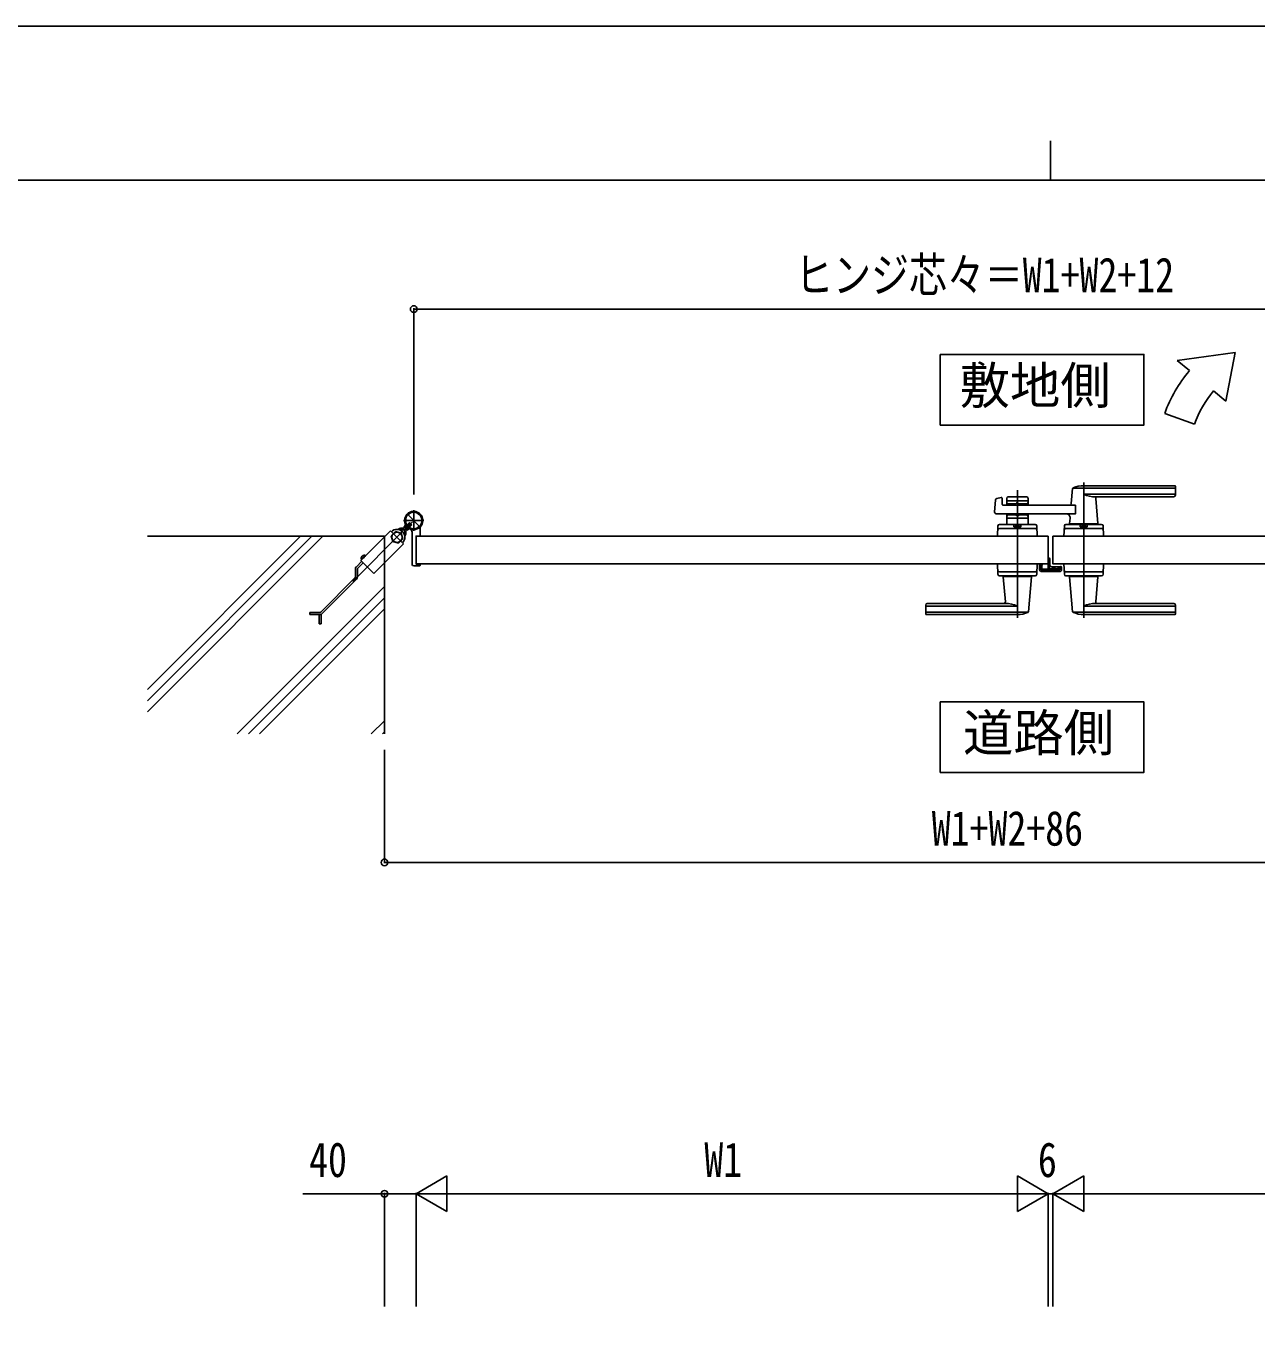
# Model space of a CAD drawing. Units: millimetres, scale not verified. Extents: x -4205 to 4205, y -2970 to 2970.
# Drawn here: x -1302 to 256, y 1319 to 2970 of the extents above; entities that cross this region are included whole.
import ezdxf
from ezdxf.enums import TextEntityAlignment as Align

# ---------------------------------------------------------------- set-up
doc = ezdxf.new("R2010")
doc.units = ezdxf.units.MM
doc.header["$LTSCALE"] = 10
for name, color, linetype in [('0-2_USER1', 3, 'Continuous'), ('0-3_YKK_12', 2, 'Continuous'), ('0-4_YKK_13', 4, 'Continuous'), ('0-5_YKK_A1', 4, 'Continuous'), ('0-6_YKK_D', 6, 'Continuous'), ('0-7_YKK_ZWAK', 7, 'Continuous')]:
    doc.layers.add(name, color=color, linetype=linetype)
doc.styles.add('ＭＳ ゴシック', font='')
doc.styles.get('ＭＳ ゴシック').set_extended_font_data('MS Gothic')

msp = doc.modelspace()

# ---------------------------------------------------------------- linework, layer by layer
at = {"layer": '0-2_USER1'}
for points in [[(-144.51, 2554.58), (-144.51, 2465.33), (113.09, 2465.33), (113.09, 2554.58)], [(-144.51, 2115.14), (-144.51, 2025.89), (113.09, 2025.89), (113.09, 2115.14)]]:
    msp.add_lwpolyline(points, close=True, dxfattribs=at)
at = {"layer": '0-3_YKK_12'}
for p, q in [((-46.98, 2221.55), (-46.98, 2383.1)), ((37.02, 2392.55), (37.02, 2221.55))]:
    msp.add_line(p, q, dxfattribs=at)
at = {"layer": '0-4_YKK_13'}
for p, q in [((-7.93, 2319.55), (-7.98, 2319.55)), ((-7.93, 2297.35), (-7.93, 2319.55)), ((-7.43, 2297.35), (-7.93, 2297.35)), ((-7.93, 2294.85), (-7.93, 2290.55)), ((-5.93, 2288.15), (-5.93, 2295.85)), ((-18.83, 2289.55), (-18.83, 2282.14)), ((-17.33, 2289.55), (-18.83, 2289.55)), ((-16.84, 2280.14), (6.98, 2280.14)), ((-2.93, 2286.15), (-3.93, 2286.15)), ((6.87, 2286.1), (-2.43, 2286.1)), ((7.47, 2286.25), (7.37, 2286.15)), ((7.98, 2286.25), (7.47, 2286.25)), ((8.97, 2282.14), (8.97, 2285.25))]:
    msp.add_line(p, q, dxfattribs=at)
for centre, radius, start, end in [((-8.43, 2294.85), 0.5, 0, 25.84591), ((-7.43, 2295.85), 1.5, 0, 90), ((-8.93, 2290.55), 1, 341.80235, 0)]:
    msp.add_arc(centre, radius, start, end, dxfattribs=at)
for centre, major_axis, ratio, start_param, end_param in [((-16.83, 2282.15), (1.42, 1.42), 0.997265, 2.357564, 3.9256213), ((-3.93, 2288.15), (0, -2), 0.99863, 4.712389, 6.2831853), ((-2.43, 2286.12), (-0.5, 0), 0.052408, 6.2831853, 7.8539816), ((6.87, 2286.12), (-0.5, 0), 0.052408, 1.5707963, 3.1415927), ((6.97, 2282.15), (-1.42, 1.42), 0.997265, 2.357564, 3.9256213), ((7.97, 2285.25), (-0.709, -0.709), 0.997265, 2.357564, 3.9256213)]:
    msp.add_ellipse(centre, major_axis=major_axis, ratio=ratio, start_param=start_param, end_param=end_param, dxfattribs=at)
at = {"layer": '0-5_YKK_A1'}
for p, q in [((228.65, 2557.05), (155.44, 2547.04)), ((170.76, 2534.18), (155.44, 2547.04)), ((228.65, 2557.05), (216.73, 2495.62)), ((216.73, 2495.62), (201.4, 2508.47)), ((139.51, 2480.05), (177.09, 2466.37)), ((22.97, 2384.93), (21.27, 2365.86)), ((152.02, 2385.53), (23.23, 2385.53)), ((152.02, 2388.55), (37.02, 2388.55)), ((152.02, 2377.88), (37.02, 2377.88)), ((153.02, 2376.55), (153.02, 2387.55)), ((-75.81, 2355.21), (-74.59, 2370.61)), ((-73.08, 2372.4), (-67.66, 2373.75)), ((-66.42, 2372.83), (-66.03, 2365)), ((26.58, 2364.05), (-65.03, 2364.05)), ((-60.48, 2372.55), (-60.48, 2364.05)), ((-33.48, 2369.55), (-60.48, 2369.55)), ((-58.48, 2374.55), (-35.48, 2374.55)), ((-49.4, 2365.55), (-58.48, 2365.55)), ((-47.34, 2367.19), (-48.69, 2365.84)), ((-46.63, 2367.19), (-45.28, 2365.84)), ((-35.48, 2365.55), (-44.57, 2365.55)), ((-33.48, 2372.55), (-33.48, 2364.05)), ((151.02, 2374.55), (52, 2374.55)), ((52.19, 2372.36), (54.99, 2340.87)), ((-797.98, 2344.55), (-823.98, 2344.55)), ((-817.59, 2351.16), (-804.37, 2337.94)), ((-810.98, 2331.55), (-810.98, 2357.55)), ((-60.48, 2353.05), (-60.48, 2339.55)), ((-33.48, 2347.55), (-60.48, 2347.55)), ((-49.4, 2351.55), (-58.48, 2351.55)), ((-47.34, 2349.9), (-48.69, 2351.26)), ((-46.63, 2349.9), (-45.28, 2351.26)), ((-35.48, 2351.55), (-44.57, 2351.55)), ((-33.48, 2353.05), (-33.48, 2339.55)), ((19.65, 2347.6), (19.05, 2340.86)), ((-825.48, 2330.05), (-888.07, 2267.46)), ((-839.26, 2330.41), (-840.4, 2331.54)), ((-834.14, 2330.58), (-839.44, 2325.28)), ((-838.91, 2330.05), (-825.48, 2316.62)), ((-826.89, 2328.64), (-834.14, 2330.58)), ((-823.63, 2334.72), (-827.22, 2334.72)), ((-827.22, 2332.72), (-823.38, 2332.72)), ((-824.94, 2321.39), (-826.89, 2328.64)), ((-823.63, 2334.72), (-822.21, 2336.15)), ((-822.8, 2328.31), (-822.8, 2332.14)), ((-822.53, 2333), (-812.47, 2343.05)), ((-822.39, 2333.13), (-817.73, 2337.8)), ((-821.23, 2338.54), (-820.95, 2338.82)), ((-820.8, 2331.9), (-819.38, 2333.32)), ((-820.8, 2331.9), (-820.8, 2328.31)), ((-819.3, 2338.13), (-820.06, 2337.37)), ((-819.82, 2332.88), (-819.11, 2332.17)), ((-819.7, 2338.66), (-816.28, 2342.07)), ((-815.82, 2341.61), (-819.3, 2338.13)), ((-819.11, 2332.17), (-818.2, 2333.09)), ((-817.4, 2336.23), (-818.16, 2335.47)), ((-813.92, 2339.71), (-817.4, 2336.23)), ((-816.99, 2334.3), (-816.71, 2334.58)), ((-813.46, 2339.24), (-816.87, 2335.83)), ((-816.28, 2342.07), (-813.46, 2339.24)), ((-812.98, 2329.61), (-812.98, 2289.05)), ((-802.98, 2325.35), (-802.98, 2334.39)), ((-71.54, 2337.61), (-71.98, 2324.55)), ((-69.71, 2334.55), (-24.25, 2334.55)), ((-24.41, 2339.55), (-69.55, 2339.55)), ((-60.48, 2339.55), (-33.48, 2339.55)), ((-51.48, 2336.75), (-51.48, 2339.55)), ((-51.48, 2336.75), (-42.48, 2336.75)), ((-22.42, 2337.61), (-21.98, 2324.55)), ((12.46, 2337.61), (12.02, 2324.55)), ((59.75, 2334.55), (14.29, 2334.55)), ((59.59, 2339.55), (14.45, 2339.55)), ((55.02, 2340.54), (19.02, 2340.54)), ((19.02, 2339.55), (19.02, 2340.54)), ((54.69, 2340.54), (19.35, 2340.54)), ((22.02, 2340.54), (19.85, 2340.54)), ((32.52, 2336.75), (32.52, 2339.55)), ((54.69, 2340.54), (52.02, 2340.54)), ((55.02, 2339.55), (55.02, 2340.54)), ((61.58, 2337.61), (62.02, 2324.55)), ((-1147.98, 2324.55), (-847.98, 2324.55)), ((-954.12, 2324.55), (-1147.98, 2130.69)), ((-939.98, 2324.55), (-1147.98, 2116.54)), ((-925.83, 2324.55), (-1147.98, 2102.4)), ((-847.98, 2074.55), (-847.98, 2324.55)), ((-839.44, 2325.28), (-837.5, 2318.03)), ((-837.5, 2318.03), (-830.25, 2316.09)), ((-830.25, 2316.09), (-824.94, 2321.39)), ((-823.99, 2315.13), (-825.12, 2316.26)), ((-807.98, 2324.55), (-807.98, 2289.55)), ((-807.68, 2324.85), (-803.48, 2324.85)), ((-21.98, 2324.55), (-71.98, 2324.55)), ((62.02, 2324.55), (12.02, 2324.55)), ((32.27, 2324.55), (41.77, 2324.55)), ((-877.23, 2297.66), (-875.4, 2297.03)), ((-876.81, 2295.12), (-877.08, 2295.58)), ((-875.75, 2296.18), (-876.81, 2295.12)), ((-872.92, 2299.01), (-875.75, 2296.18)), ((-875.4, 2297.03), (-874.15, 2297.41)), ((-874.4, 2300.49), (-873.77, 2298.66)), ((-873.77, 2298.66), (-874.15, 2297.41)), ((-872.92, 2299.01), (-871.86, 2300.07)), ((-871.86, 2300.07), (-872.32, 2300.34)), ((-884.79, 2273.41), (-884.79, 2283.23)), ((-883.61, 2286.06), (-876.74, 2292.93)), ((-882.19, 2273.16), (-882.19, 2282.98)), ((-881.6, 2284.39), (-874.9, 2291.09)), ((-810.98, 2287.05), (-803.98, 2287.05)), ((-807.68, 2289.25), (-803.48, 2289.25)), ((-802.98, 2288.75), (-802.98, 2288.05)), ((-71.54, 2276.48), (-71.98, 2289.55)), ((-71.98, 2289.55), (-21.98, 2289.55)), ((-69.71, 2279.55), (-24.25, 2279.55)), ((-22.42, 2276.48), (-21.98, 2289.55)), ((12.46, 2276.48), (12.02, 2289.55)), ((62.02, 2289.55), (12.02, 2289.55)), ((59.75, 2279.55), (14.29, 2279.55)), ((61.58, 2276.48), (62.02, 2289.55)), ((-928.64, 2228.73), (-885.37, 2272)), ((-926.98, 2226.71), (-883.36, 2270.33)), ((-69.55, 2274.55), (-24.41, 2274.55)), ((-64.98, 2274.55), (-64.98, 2273.55)), ((-64.98, 2273.55), (-28.98, 2273.55)), ((-62.15, 2241.73), (-64.96, 2273.22)), ((-32.93, 2229.15), (-29.01, 2273.22)), ((-28.98, 2274.55), (-28.98, 2273.55)), ((59.59, 2274.55), (14.45, 2274.55)), ((19.02, 2274.55), (19.02, 2273.55)), ((55.02, 2273.55), (19.02, 2273.55)), ((22.97, 2229.15), (19.05, 2273.22)), ((52.19, 2241.73), (55, 2273.22)), ((55.02, 2274.55), (55.02, 2273.55)), ((-847.98, 2260.98), (-1034.41, 2074.55)), ((-847.98, 2246.84), (-1020.27, 2074.55)), ((-847.98, 2232.7), (-1006.13, 2074.55)), ((-162.98, 2237.55), (-162.98, 2226.55)), ((-161.98, 2236.22), (-46.98, 2236.22)), ((-161.98, 2228.56), (-33.19, 2228.56)), ((-160.98, 2239.55), (-61.96, 2239.55)), ((152.02, 2228.56), (23.23, 2228.56)), ((152.02, 2236.22), (37.02, 2236.22)), ((151.02, 2239.55), (52, 2239.55)), ((153.02, 2237.55), (153.02, 2226.55)), ((-942.29, 2228.14), (-930.05, 2228.14)), ((-942.29, 2225.54), (-942.29, 2228.14)), ((-929.8, 2225.54), (-942.29, 2225.54)), ((-930.75, 2214), (-930.75, 2225.54)), ((-930.75, 2214), (-928.15, 2214)), ((-928.15, 2225.9), (-928.15, 2214)), ((-161.98, 2225.55), (-46.98, 2225.55)), ((152.02, 2225.55), (37.02, 2225.55)), ((-847.98, 2091.27), (-864.71, 2074.55)), ((-847.98, 2077.13), (-850.56, 2074.55))]:
    msp.add_line(p, q, dxfattribs=at)
at = {"layer": '0-5_YKK_A1', "color": 7}
for p, q in [((-7.68, 2296.55), (-7.98, 2296.55)), ((-7.98, 2295.05), (-7.98, 2283.35)), ((-6.68, 2285.35), (-6.68, 2295.55)), ((-16.98, 2289.25), (-16.98, 2283.05)), ((-15.48, 2289.55), (-16.68, 2289.55)), ((-15.98, 2283.35), (-15.98, 2288.25)), ((-15.98, 2282.05), (6.02, 2282.05)), ((-15.68, 2288.55), (-15.48, 2288.55)), ((-8.28, 2283.05), (-15.68, 2283.05)), ((-2.28, 2283.35), (-4.68, 2283.35)), ((-1.98, 2284.85), (-1.98, 2283.65)), ((0.22, 2285.85), (-0.98, 2285.85)), ((-0.98, 2283.65), (-0.98, 2284.55)), ((-0.68, 2284.85), (0.22, 2284.85)), ((5.72, 2283.35), (-0.68, 2283.35)), ((0.52, 2285.15), (0.52, 2285.55)), ((4.52, 2285.55), (4.52, 2285.15)), ((6.02, 2285.85), (4.82, 2285.85)), ((4.82, 2284.85), (5.72, 2284.85)), ((6.02, 2284.55), (6.02, 2283.65)), ((7.02, 2283.05), (7.02, 2284.85))]:
    msp.add_line(p, q, dxfattribs=at)
at = {"layer": '0-5_YKK_A1'}
for points in [[(26.58, 2364.05), (26.58, 2353.05), (-73.81, 2353.05)], [(-840.4, 2331.54), (-847.98, 2323.95), (-877.87, 2294.06), (-861.47, 2277.66)], [(-822.65, 2335.71), (-823.35, 2336.42), (-822.44, 2337.33)], [(-820.53, 2337.83), (-821.59, 2338.89), (-822.31, 2337.63)], [(-822.26, 2336.24), (-820.21, 2336.94), (-818.97, 2336.56)], [(-816.87, 2335.83), (-817.7, 2335), (-820.53, 2337.83), (-819.7, 2338.66)], [(-819.29, 2333.27), (-818.58, 2335.32), (-818.97, 2336.56)], [(-817.7, 2335), (-816.64, 2333.94), (-817.9, 2333.21)], [(-51.48, 2336.75), (-42.48, 2336.75), (-42.48, 2339.55)], [(32.52, 2336.75), (41.52, 2336.75), (41.52, 2339.55)], [(-861.47, 2277.66), (-847.98, 2291.14), (-823.99, 2315.13)], [(-7.98, 2324.55), (-7.98, 2289.55), (-807.98, 2289.55)], [(-7.98, 2324.55), (-807.98, 2324.55), (-807.98, 2289.55)], [(-1.98, 2324.55), (-1.98, 2289.55), (798.02, 2289.55)], [(-1.98, 2324.55), (798.02, 2324.55), (798.02, 2289.55)]]:
    msp.add_lwpolyline(points, dxfattribs=at)
for radius in [11.5, 10.35]:
    msp.add_circle((-810.98, 2344.55), radius, dxfattribs=at)
for centre, radius, start, end in [((308.65, 2418.48), 180, 140, 160), ((308.65, 2418.48), 140, 140, 160), ((23.96, 2384.86), 1, 113.30607, 174.91858), ((37.02, 2354.55), 34, 90, 113.30607), ((50.81, 2404.52), 30, 242.63879, 272.27092), ((152.02, 2387.55), 1, 0, 90), ((152.02, 2384.53), 1, 0, 90), ((152.02, 2378.88), 1, 270, 0), ((-72.6, 2370.46), 2, 104.03624, 175.49449), ((-67.42, 2372.78), 1, 2.86241, 104.03624), ((-65.03, 2365.05), 1, 182.86241, 270), ((-58.48, 2372.55), 2, 90, 180), ((-58.48, 2367.55), 2, 180, 270), ((-49.4, 2366.55), 1, 270, 315), ((-46.98, 2366.84), 0.5, 45, 135), ((-44.57, 2366.55), 1, 225, 270), ((-35.48, 2372.55), 2, 0, 90), ((-35.48, 2367.55), 2, 270, 0), ((19.28, 2366.04), 2, 270, 354.91858), ((54.18, 2372.55), 2, 90, 185.08142), ((151.02, 2376.55), 2, 270, 0), ((-810.98, 2344.55), 11.5, 321.98772, 244.89722), ((-73.81, 2355.05), 2, 175.49449, 270), ((-58.48, 2349.55), 2, 90, 180), ((-49.4, 2350.55), 1, 45, 90), ((-46.98, 2350.26), 0.5, 225, 315), ((-44.57, 2350.55), 1, 90, 135), ((-35.48, 2349.55), 2, 0, 90), ((14.67, 2348.04), 5, 354.91858, 90), ((-832.19, 2323.33), 10, 315, 135), ((-832.19, 2323.33), 6.5, 84.54354, 275.45646), ((-832.19, 2323.33), 6.5, 275.45646, 84.54354), ((-827.22, 2329.72), 5, 90, 135.40999), ((-827.22, 2329.72), 3, 90, 110.54093), ((-823.38, 2334.12), 1.4, 270, 315), ((-825.8, 2328.31), 3, 339.45907, 0), ((-821.4, 2332.14), 1.4, 135, 180), ((-821.19, 2336.98), 1.3, 150, 210.9647), ((-814.59, 2340.94), 9, 210.9647, 239.0353), ((-825.8, 2328.31), 5, 314.59001, 0), ((-818.55, 2334.34), 1.3, 239.0353, 300), ((-817.98, 2329.61), 5, 0.00002, 64.89722), ((-797.98, 2334.39), 5, 141.98772, 180), ((-69.71, 2332.55), 2, 90, 178.09085), ((-69.55, 2337.55), 2, 90, 178.09085), ((-46.98, 2327.14), 10.61, 64.90378, 115.09622), ((-24.41, 2337.55), 2, 1.90915, 90), ((-24.25, 2332.55), 2, 1.90915, 90), ((14.29, 2332.55), 2, 90, 178.09085), ((14.45, 2337.55), 2, 90, 178.09085), ((19.35, 2340.84), 0.3, 174.91858, 270), ((37.02, 2327.14), 10.61, 64.90378, 115.09622), ((54.69, 2340.84), 0.3, 270, 5.08142), ((59.59, 2337.55), 2, 1.90915, 90), ((59.75, 2332.55), 2, 1.90915, 90), ((-807.68, 2324.55), 0.3, 90, 180), ((-803.48, 2325.35), 0.5, 270, 360), ((-875.09, 2296.73), 2.3, 171.88409, 210), ((-873.21, 2296.46), 4.2, 98.11591, 171.88409), ((-873.47, 2298.35), 2.3, 60, 98.11591), ((-880.79, 2283.23), 4, 135, 180), ((-880.19, 2282.98), 2, 135, 180), ((-810.98, 2289.05), 2, 180, 270), ((-807.68, 2289.55), 0.3, 180, 270), ((-803.98, 2288.05), 1, 270, 360), ((-803.48, 2288.75), 0.5, 360, 90), ((-69.71, 2281.55), 2, 181.90915, 270), ((-24.25, 2281.55), 2, 270, 358.09085), ((14.29, 2281.55), 2, 181.90915, 270), ((59.75, 2281.55), 2, 270, 358.09085), ((-886.79, 2273.41), 2, 315, 0), ((-886.19, 2273.16), 4, 315, 0), ((-69.55, 2276.55), 2, 181.90915, 270), ((-64.66, 2273.25), 0.3, 90, 185.08142), ((-29.31, 2273.25), 0.3, 354.91858, 90), ((-24.41, 2276.55), 2, 270, 358.09085), ((14.45, 2276.55), 2, 181.90915, 270), ((19.35, 2273.25), 0.3, 90, 185.08142), ((54.7, 2273.25), 0.3, 354.91858, 90), ((59.59, 2276.55), 2, 270, 358.09085), ((-930.05, 2230.14), 2, 270, 315), ((-160.98, 2237.55), 2, 90, 180), ((-161.98, 2235.22), 1, 90, 180), ((-161.98, 2229.56), 1, 180, 270), ((-64.15, 2241.55), 2, 270, 5.08142), ((-60.77, 2209.57), 30, 62.63879, 92.27092), ((-33.93, 2229.24), 1, 293.30607, 354.91858), ((23.97, 2229.24), 1, 185.08142, 246.69393), ((50.81, 2209.57), 30, 87.72908, 117.36121), ((54.19, 2241.55), 2, 174.91858, 270), ((151.02, 2237.55), 2, 0, 90), ((152.02, 2235.22), 1, 0, 90), ((152.02, 2229.56), 1, 270, 0), ((-929.8, 2229.54), 4, 270, 315), ((-161.98, 2226.55), 1, 180, 270), ((-46.98, 2259.55), 34, 270, 293.30607), ((37.02, 2259.55), 34, 246.69393, 270), ((152.02, 2226.55), 1, 270, 0)]:
    msp.add_arc(centre, radius, start, end, dxfattribs=at)
at = {"layer": '0-5_YKK_A1', "color": 7}
for centre, radius, start, end in [((-7.68, 2295.55), 1, 0, 90), ((-16.68, 2289.25), 0.3, 90.00137, 180), ((-15.98, 2283.05), 1, 180.00137, 270.00137), ((-15.68, 2288.25), 0.3, 90.00137, 180), ((-15.68, 2283.35), 0.3, 180.00137, 270.00137), ((-15.48, 2289.05), 0.5, 0, 90), ((-15.48, 2289.05), 0.5, 270, 0), ((-8.28, 2283.35), 0.3, 270.00137, 0), ((-4.68, 2285.35), 2, 180.00137, 270.00137), ((-2.28, 2283.65), 0.3, 270.00137, 0), ((-0.98, 2284.85), 1, 90, 180), ((-0.68, 2284.55), 0.3, 90.00137, 180.00291), ((-0.68, 2283.65), 0.3, 180.00137, 270.00137), ((0.22, 2285.55), 0.3, 359.99709, 90.00137), ((0.22, 2285.15), 0.3, 270.00137, 0), ((4.82, 2285.55), 0.3, 90.00137, 180), ((4.82, 2285.15), 0.3, 180.00137, 270.00137), ((5.72, 2284.55), 0.3, 0, 90.00137), ((5.72, 2283.65), 0.3, 270.00137, 0), ((6.02, 2284.85), 1, 0, 90), ((6.02, 2283.05), 1, 270, 0)]:
    msp.add_arc(centre, radius, start, end, dxfattribs=at)
at = {"layer": '0-6_YKK_D'}
for p, q in [((-810.98, 2377.55), (-810.98, 2613.05)), ((-810.98, 2612.05), (801.02, 2612.05)), ((-847.98, 2054.55), (-847.98, 1911.05)), ((-847.98, 1912.05), (838.02, 1912.05)), ((-807.98, 1492.84), (-769.01, 1515.34)), ((-769.01, 1470.34), (-769.01, 1515.34)), ((-7.98, 1492.84), (-46.95, 1515.34)), ((-46.95, 1515.34), (-46.95, 1470.34)), ((-1.98, 1492.84), (36.99, 1515.34)), ((36.99, 1470.34), (36.99, 1515.34)), ((-847.98, 1350.39), (-847.98, 1493.84)), ((-807.98, 1350.39), (-807.98, 1493.84)), ((-807.98, 1350.39), (-807.98, 1493.84)), ((-807.98, 1492.84), (-769.01, 1470.34)), ((-807.98, 1492.84), (-730.04, 1492.84)), ((-52.98, 1492.84), (-762.98, 1492.84)), ((-7.98, 1492.84), (-85.92, 1492.84)), ((-7.98, 1492.84), (-46.95, 1470.34)), ((-7.98, 1350.39), (-7.98, 1493.84)), ((-7.98, 1350.39), (-7.98, 1493.84)), ((-7.98, 1492.84), (-1.98, 1492.84)), ((-1.98, 1350.39), (-1.98, 1493.84)), ((-1.98, 1350.39), (-1.98, 1493.84)), ((-1.98, 1492.84), (36.99, 1470.34)), ((-1.98, 1492.84), (75.96, 1492.84)), ((43.02, 1492.84), (753.02, 1492.84))]:
    msp.add_line(p, q, dxfattribs=at)
msp.add_lwpolyline([(-807.98, 1492.84), (-847.98, 1492.84), (-951.38, 1492.84)], dxfattribs=at)
for centre in [(-810.98, 2612.05), (-847.98, 1912.05), (-847.98, 1492.84)]:
    msp.add_circle(centre, 4.25, dxfattribs=at)
at = {"layer": '0-7_YKK_ZWAK'}
for p, q in [((-4.98, 2825), (-4.98, 2775)), ((3895.02, 2775), (-3904.98, 2775))]:
    msp.add_line(p, q, dxfattribs=at)
msp.add_lwpolyline([(-4205, -2970), (4205, -2970), (4205, 2970), (-4205, 2970)], close=True, dxfattribs=at)

# ---------------------------------------------------------------- texts
at = {"layer": '0-2_USER1', "style": 'ＭＳ ゴシック'}
for s, p in [('敷地側', (-120.13, 2478.08)), ('道路側', (-115.79, 2038.64))]:
    msp.add_text(s, height=46.74, dxfattribs=at).set_placement(p, align=Align.BOTTOM_LEFT)
at = {"layer": '0-6_YKK_D', "style": 'ＭＳ ゴシック', "width": 0.8}
for s, p in [('ヒンジ芯々＝W1+W2+12', (-328.18, 2620.05)), ('W1+W2+86', (-155.38, 1920.05)), ('40', (-943.38, 1500.84)), ('W1', (-443.18, 1500.84)), ('6', (-20.98, 1500.84))]:
    msp.add_text(s, height=43.99, dxfattribs=at).set_placement(p, align=Align.BOTTOM_LEFT)

doc.saveas('drawing.dxf')
